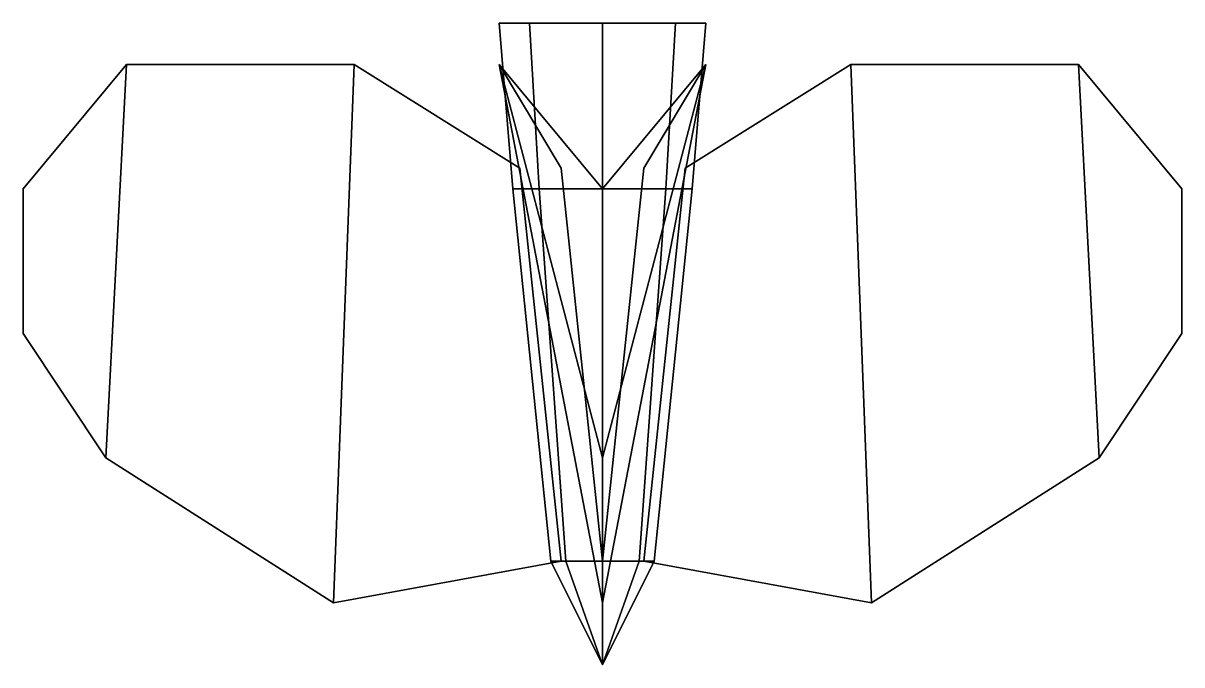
# Model space of a CAD drawing. Extents: x -0.28 to 0.28, y -6.79 to -6.48.
import ezdxf

# ---------------------------------------------------------------- set-up
doc = ezdxf.new("R2010")
doc.units = 0
doc.layers.add('PROPELLER', color=1, linetype='CONTINUOUS')

msp = doc.modelspace()

# ---------------------------------------------------------------- linework, layer by layer
at = {"layer": 'PROPELLER'}
for points in [[(-0.03062, -6.56, 0.03062), (-0.03536, -6.48, 0.03536), (-0.05, -6.48), (-0.0433, -6.56)], [(-0.0433, -6.56), (-0.05, -6.48), (-0.03536, -6.48, -0.03536), (-0.03062, -6.56, -0.03062)], [(0, -6.56, 0.0433), (0, -6.48, 0.05), (-0.03536, -6.48, 0.03536), (-0.03062, -6.56, 0.03062)], [(-0.03062, -6.56, -0.03062), (-0.03536, -6.48, -0.03536), (0, -6.48, -0.05), (0, -6.56, -0.0433)], [(0.03062, -6.56, 0.03062), (0.03536, -6.48, 0.03536), (0, -6.48, 0.05), (0, -6.56, 0.0433)], [(0, -6.56, -0.0433), (0, -6.48, -0.05), (0.03536, -6.48, -0.03536), (0.03062, -6.56, -0.03062)], [(0.0433, -6.56), (0.05, -6.48), (0.03536, -6.48, 0.03536), (0.03062, -6.56, 0.03062)], [(0.03062, -6.56, -0.03062), (0.03536, -6.48, -0.03536), (0.05, -6.48), (0.0433, -6.56)], [(-0.24, -6.69), (-0.23, -6.5, -0.05), (-0.28, -6.56), (-0.28, -6.63)], [(-0.28, -6.63), (-0.28, -6.56), (-0.23, -6.5, -0.05), (-0.24, -6.69)], [(-0.24, -6.69), (-0.23, -6.5, -0.05), (-0.12, -6.5, -0.05), (-0.13, -6.76)], [(-0.13, -6.76), (-0.12, -6.5, -0.05), (-0.23, -6.5, -0.05), (-0.24, -6.69)], [(-0.13, -6.76), (-0.12, -6.5, -0.05), (-0.04, -6.55, -0.02), (-0.02, -6.74)], [(-0.02, -6.74), (-0.04, -6.55, -0.02), (-0.12, -6.5, -0.05), (-0.13, -6.76)], [(0, -6.63, 0.28), (0, -6.56, 0.28), (-0.05, -6.5, 0.23), (0, -6.69, 0.24)], [(0, -6.69, 0.24), (-0.05, -6.5, 0.23), (0, -6.56, 0.28), (0, -6.63, 0.28)], [(0, -6.76, 0.13), (-0.05, -6.5, 0.12), (-0.05, -6.5, 0.23), (0, -6.69, 0.24)], [(0, -6.69, 0.24), (-0.05, -6.5, 0.23), (-0.05, -6.5, 0.12), (0, -6.76, 0.13)], [(0, -6.74, 0.02), (-0.02, -6.55, 0.04), (-0.05, -6.5, 0.12), (0, -6.76, 0.13)], [(0, -6.76, 0.13), (-0.05, -6.5, 0.12), (-0.02, -6.55, 0.04), (0, -6.74, 0.02)], [(0, -6.69, -0.24), (0.05, -6.5, -0.23), (0, -6.56, -0.28), (0, -6.63, -0.28)], [(0, -6.63, -0.28), (0, -6.56, -0.28), (0.05, -6.5, -0.23), (0, -6.69, -0.24)], [(0, -6.76, -0.13), (0.05, -6.5, -0.12), (0.02, -6.55, -0.04), (0, -6.74, -0.02)], [(0, -6.74, -0.02), (0.02, -6.55, -0.04), (0.05, -6.5, -0.12), (0, -6.76, -0.13)], [(0, -6.69, -0.24), (0.05, -6.5, -0.23), (0.05, -6.5, -0.12), (0, -6.76, -0.13)], [(0, -6.76, -0.13), (0.05, -6.5, -0.12), (0.05, -6.5, -0.23), (0, -6.69, -0.24)], [(0.13, -6.76), (0.12, -6.5, 0.05), (0.04, -6.55, 0.02), (0.02, -6.74)], [(0.02, -6.74), (0.04, -6.55, 0.02), (0.12, -6.5, 0.05), (0.13, -6.76)], [(0.24, -6.69), (0.23, -6.5, 0.05), (0.12, -6.5, 0.05), (0.13, -6.76)], [(0.13, -6.76), (0.12, -6.5, 0.05), (0.23, -6.5, 0.05), (0.24, -6.69)], [(0.24, -6.69), (0.23, -6.5, 0.05), (0.28, -6.56), (0.28, -6.63)], [(0.28, -6.63), (0.28, -6.56), (0.23, -6.5, 0.05), (0.24, -6.69)], [(-0.01768, -6.74, 0.01768), (-0.03062, -6.56, 0.03062), (-0.0433, -6.56), (-0.025, -6.74)], [(-0.025, -6.74), (-0.0433, -6.56), (-0.03062, -6.56, -0.03062), (-0.01768, -6.74, -0.01768)], [(0, -6.74, 0.025), (0, -6.56, 0.0433), (-0.03062, -6.56, 0.03062), (-0.01768, -6.74, 0.01768)], [(-0.01768, -6.74, -0.01768), (-0.03062, -6.56, -0.03062), (0, -6.56, -0.0433), (0, -6.74, -0.025)], [(0.01768, -6.74, 0.01768), (0.03062, -6.56, 0.03062), (0, -6.56, 0.0433), (0, -6.74, 0.025)], [(0, -6.74, -0.025), (0, -6.56, -0.0433), (0.03062, -6.56, -0.03062), (0.01768, -6.74, -0.01768)], [(0.025, -6.74), (0.0433, -6.56), (0.03062, -6.56, 0.03062), (0.01768, -6.74, 0.01768)], [(0.01768, -6.74, -0.01768), (0.03062, -6.56, -0.03062), (0.0433, -6.56), (0.025, -6.74)], [(0, -6.79), (-0.01768, -6.74, 0.01768), (-0.025, -6.74), (0, -6.79)], [(0, -6.79), (-0.025, -6.74), (-0.01768, -6.74, -0.01768), (0, -6.79)], [(0, -6.79), (0, -6.74, 0.025), (-0.01768, -6.74, 0.01768), (0, -6.79)], [(0, -6.79), (-0.01768, -6.74, -0.01768), (0, -6.74, -0.025), (0, -6.79)], [(0, -6.79), (0.01768, -6.74, 0.01768), (0, -6.74, 0.025), (0, -6.79)], [(0, -6.79), (0.025, -6.74), (0.01768, -6.74, 0.01768), (0, -6.79)], [(0, -6.79), (0.01768, -6.74, -0.01768), (0.025, -6.74), (0, -6.79)], [(0, -6.79), (0, -6.74, -0.025), (0.01768, -6.74, -0.01768), (0, -6.79)]]:
    msp.add_3dface(points, dxfattribs=at)

doc.saveas('drawing.dxf')
